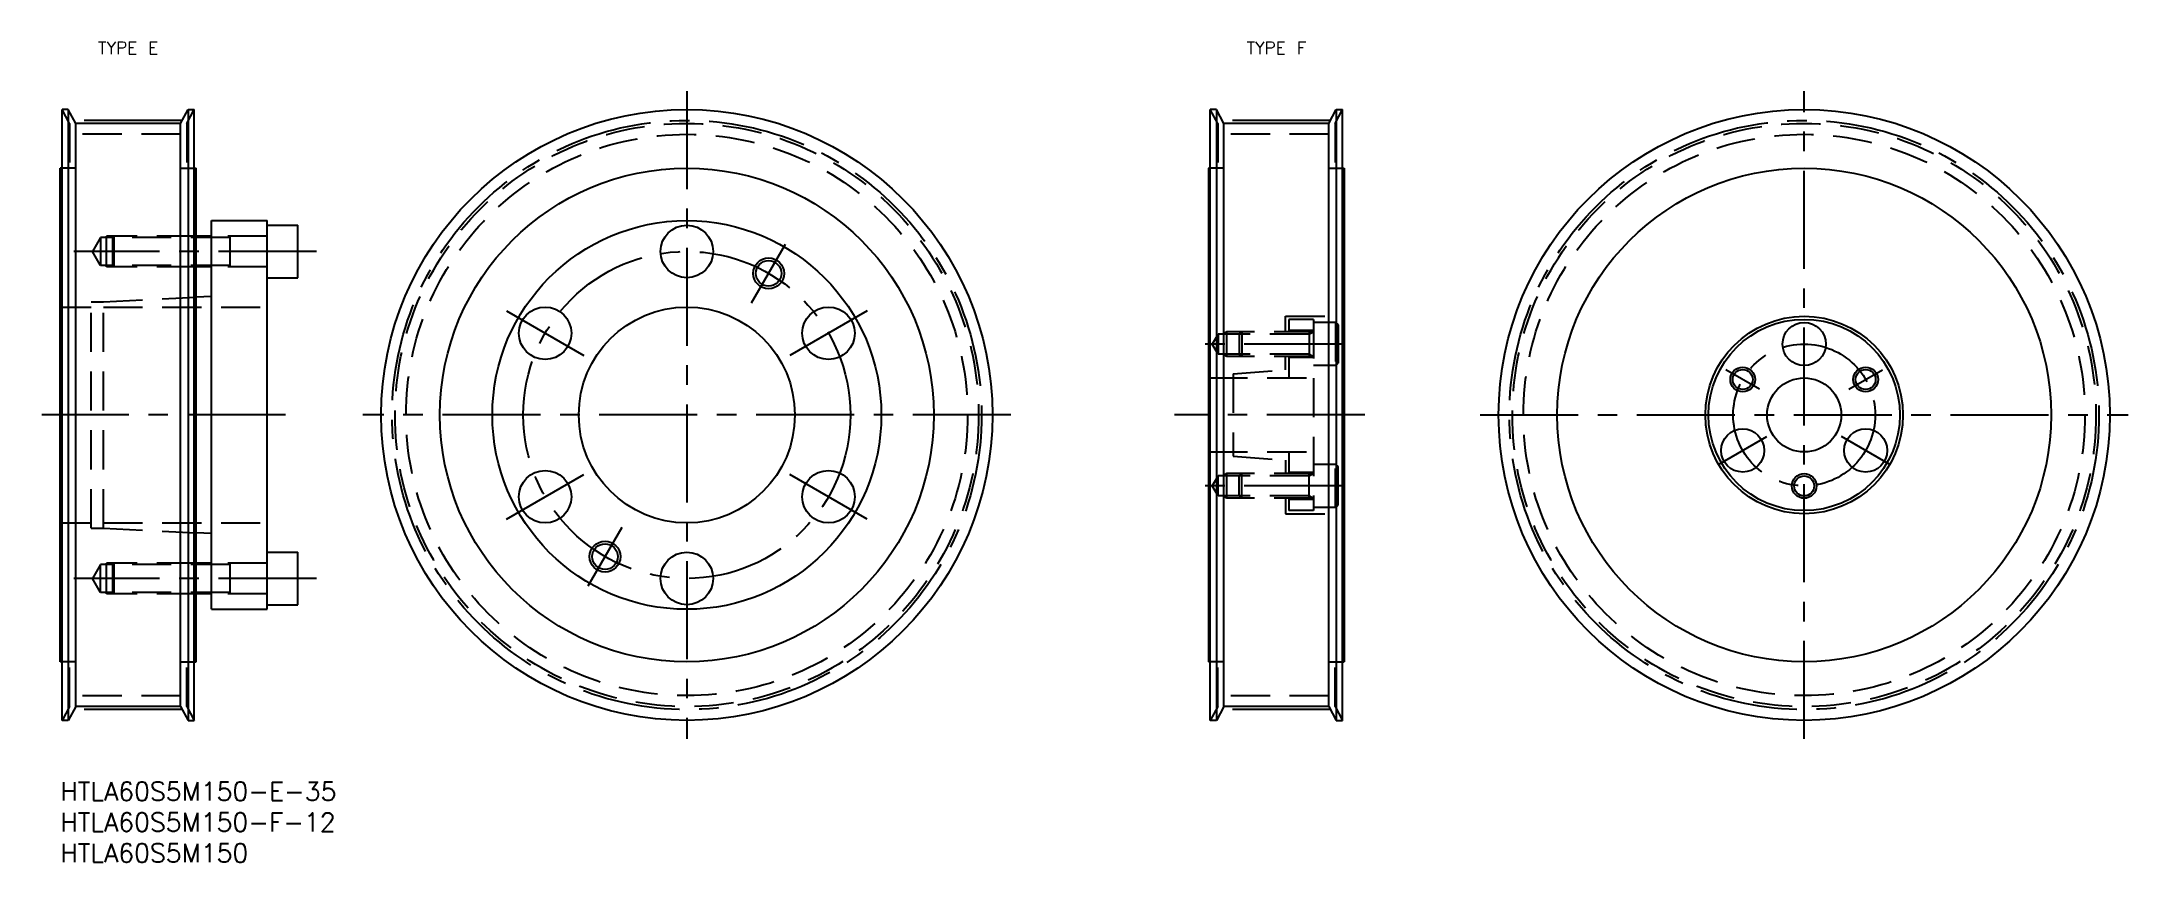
# Model space of a CAD drawing. Extents: x -3 to 335, y -13 to 120.
import ezdxf
from ezdxf.enums import TextEntityAlignment as Align

# ---------------------------------------------------------------- set-up
doc = ezdxf.new("R2010")
doc.units = 0
doc.header["$LTSCALE"] = 0.5
doc.linetypes.add('CENTER', pattern=[50.8, 31.75, -6.35, 6.35, -6.35])
doc.linetypes.add('DASHED', pattern=[19.05, 12.7, -6.35])
for name, color, linetype in [('MSM_CENTER', 1, 'CENTER'), ('MSM_CONTINUOUS', 7, 'CONTINUOUS'), ('MSM_DASHED', 4, 'DASHED'), ('MSM_NARROW', 5, 'CONTINUOUS'), ('MSM_PART_NUMBER', 7, 'CONTINUOUS')]:
    doc.layers.add(name, color=color, linetype=linetype)
doc.styles.add('MISUMI', font='txt.shx')
doc.styles.get("Standard").update_dxf_attribs({"font": 'txt.shx', "height": 3, "bigfont": 'bigfont.shx'})

# ---------------------------------------------------------------- blocks, each defined once
blk = doc.blocks.new('*U2')
at = {"layer": 'MSM_PART_NUMBER'}
blk.add_text('HTLA60S5M150-E-35', height=3, dxfattribs=at).set_placement((0, -3))
blk = doc.blocks.new('*U4')
at = {"layer": 'MSM_PART_NUMBER'}
blk.add_text('HTLA60S5M150-F-12', height=3, dxfattribs=at).set_placement((0, -8))
blk = doc.blocks.new('*U5')
at = {"layer": 'MSM_PART_NUMBER'}
blk.add_text('HTLA60S5M150', height=3, dxfattribs=at).set_placement((0, -13))

msp = doc.modelspace()

# ---------------------------------------------------------------- linework, layer by layer
at = {"layer": 'MSM_CENTER'}
for p, q in [((101.5, 112), (101.5, 7)), ((282.5, 7), (282.5, 112)), ((19.76, 107.24), (2.24, 107.24)), ((205.76, 107.24), (188.24, 107.24)), ((41.5, 86), (2.2, 86)), ((112, 77.69), (117.5, 87.21)), ((72.27, 76.37), (84.83, 69.12)), ((130.73, 76.37), (118.17, 69.12)), ((207.68, 71), (184.55, 71)), ((275.25, 63.69), (269.83, 66.81)), ((289.75, 63.69), (295.17, 66.81)), ((36.5, 59.5), (-3, 59.5)), ((154, 59.5), (49, 59.5)), ((211.34, 59.5), (180.51, 59.5)), ((230, 59.5), (335, 59.5)), ((268.64, 51.5), (276.44, 56)), ((296.36, 51.5), (288.56, 56)), ((72.27, 42.62), (84.83, 49.87)), ((130.73, 42.62), (118.17, 49.87)), ((207.68, 48), (184.55, 48)), ((85.5, 31.79), (91, 41.31)), ((41.5, 33), (2.2, 33)), ((19.76, 11.75), (2.24, 11.75)), ((205.76, 11.75), (188.24, 11.75))]:
    msp.add_line(p, q, dxfattribs=at)
for centre, radius in [((101.5, 59.5), 47.74), ((282.5, 59.5), 47.74), ((101.5, 59.5), 26.5), ((282.5, 59.5), 11.5)]:
    msp.add_circle(centre, radius, dxfattribs=at)
at = {"layer": 'MSM_CONTINUOUS'}
for p, q in [((0.3, 10), (0.3, 109)), ((1.3, 109), (0.3, 109)), ((1.3, 109), (1.3, 10)), ((2.5, 106.76), (1.3, 109)), ((19.5, 106.76), (20.7, 109)), ((20.7, 109), (20.7, 10)), ((20.7, 109), (21.7, 109)), ((21.7, 10), (21.7, 109)), ((186.3, 10), (186.3, 109)), ((187.3, 109), (186.3, 109)), ((187.3, 109), (187.3, 10)), ((188.5, 106.76), (187.3, 109)), ((205.5, 106.76), (206.7, 109)), ((206.7, 109), (206.7, 10)), ((206.7, 109), (207.7, 109)), ((207.7, 10), (207.7, 109)), ((2.5, 12.23), (2.5, 106.76)), ((19.5, 106.76), (2.5, 106.76)), ((19.5, 12.23), (19.5, 106.76)), ((188.5, 12.23), (188.5, 106.76)), ((205.5, 106.76), (188.5, 106.76)), ((205.5, 12.23), (205.5, 106.76)), ((0, 19.5), (0, 99.5)), ((0.3, 99.5), (0, 99.5)), ((21.7, 99.5), (22, 99.5)), ((22, 19.5), (22, 99.5)), ((186, 99.5), (186, 19.5)), ((186.3, 99.5), (186, 99.5)), ((207.7, 99.5), (208, 99.5)), ((208, 99.5), (208, 19.5)), ((24.5, 88.5), (22, 88.5)), ((24.5, 91), (33.5, 91)), ((24.5, 28), (24.5, 91)), ((33.5, 28), (33.5, 91)), ((33.5, 90.25), (38.5, 90.25)), ((38.5, 81.75), (38.5, 90.25)), ((24.5, 83.5), (22, 83.5)), ((33.5, 81.75), (38.5, 81.75)), ((24.5, 78.7), (22, 78.58)), ((24.5, 40.3), (22, 40.42)), ((33.5, 37.25), (38.5, 37.25)), ((38.5, 28.75), (38.5, 37.25)), ((24.5, 35.5), (22, 35.5)), ((24.5, 30.5), (22, 30.5)), ((24.5, 28), (33.5, 28)), ((33.5, 28.75), (38.5, 28.75)), ((0.3, 19.5), (0, 19.5)), ((21.7, 19.5), (22, 19.5)), ((186.3, 19.5), (186, 19.5)), ((207.7, 19.5), (208, 19.5)), ((2.5, 12.23), (1.3, 10)), ((19.5, 12.23), (2.5, 12.23)), ((19.5, 12.23), (20.7, 10)), ((188.5, 12.23), (187.3, 10)), ((205.5, 12.23), (188.5, 12.23)), ((205.5, 12.23), (206.7, 10)), ((1.3, 10), (0.3, 10)), ((20.7, 10), (21.7, 10)), ((187.3, 10), (186.3, 10)), ((206.7, 10), (207.7, 10))]:
    msp.add_line(p, q, dxfattribs=at)
for centre, radius in [((101.5, 59.5), 49.5), ((282.5, 59.5), 49.5), ((101.5, 59.5), 40), ((282.5, 59.5), 40), ((101.5, 59.5), 31.5), ((101.5, 86), 4.25), ((114.75, 82.45), 2.07), ((78.55, 72.75), 4.25), ((101.5, 59.5), 17.5), ((124.45, 72.75), 4.25), ((282.5, 59.5), 16), ((282.5, 59.5), 15.5), ((282.5, 71), 3.5), ((272.54, 65.25), 1.62), ((282.5, 59.5), 6), ((292.46, 65.25), 1.62), ((272.54, 53.75), 3.5), ((292.46, 53.75), 3.5), ((78.55, 46.25), 4.25), ((124.45, 46.25), 4.25), ((282.5, 48), 1.62), ((88.25, 36.55), 2.07), ((101.5, 33), 4.25)]:
    msp.add_circle(centre, radius, dxfattribs=at)
at = {"layer": 'MSM_DASHED'}
for p, q in [((1.5, 106.76), (0.3, 109)), ((20.5, 106.76), (21.7, 109)), ((187.5, 106.76), (186.3, 109)), ((206.5, 106.76), (207.7, 109)), ((1.5, 106.76), (1.5, 99.5)), ((19.5, 104.99), (2.5, 104.99)), ((20.5, 106.76), (20.5, 99.5)), ((187.5, 106.76), (187.5, 99.5)), ((205.5, 104.99), (188.5, 104.99)), ((206.5, 106.76), (206.5, 99.5)), ((2.5, 99.5), (0.3, 99.5)), ((19.5, 99.5), (21.7, 99.5)), ((188.5, 99.5), (186.3, 99.5)), ((205.5, 99.5), (207.7, 99.5)), ((6.5, 88.25), (5.2, 86)), ((6.5, 88.25), (6.5, 83.75)), ((27.5, 88.25), (6.5, 88.25)), ((7.5, 83.5), (7.5, 88.5)), ((22, 88.5), (7.5, 88.5)), ((8.75, 88.5), (8.5, 88.25)), ((8.5, 83.75), (8.5, 88.25)), ((8.75, 83.5), (8.75, 88.5)), ((33.5, 88.5), (24.5, 88.5)), ((27.5, 83.5), (27.5, 88.5)), ((6.5, 83.75), (5.2, 86)), ((27.5, 83.75), (6.5, 83.75)), ((22, 83.5), (7.5, 83.5)), ((8.75, 83.5), (8.5, 83.75)), ((33.5, 83.5), (24.5, 83.5)), ((5, 41.15), (5, 77.85)), ((5, 77.85), (7, 77.85)), ((7, 77.85), (22, 78.58)), ((7, 41.15), (7, 77.85)), ((0, 77), (5, 77)), ((7, 77), (33.5, 77)), ((198.5, 75.5), (208, 75.5)), ((198.5, 73), (198.5, 75.5)), ((203, 75), (199, 75)), ((199, 75), (199, 73)), ((203, 75), (203, 44)), ((206.6, 74.5), (203, 74.5)), ((206.6, 74.5), (206.6, 67.5)), ((206.6, 74.5), (207, 74.1)), ((187.55, 72.62), (186.61, 71)), ((187.55, 69.38), (186.61, 71)), ((187.55, 72.62), (187.55, 69.38)), ((202.3, 72.62), (187.55, 72.62)), ((189, 73), (188.34, 72.62)), ((189, 69), (189, 73)), ((203, 73), (189, 73)), ((191, 72.62), (191.38, 73)), ((191, 72.62), (191, 69.38)), ((191.38, 73), (191.38, 69)), ((203, 73.2), (199, 73.2)), ((202.3, 73), (202.3, 69)), ((202.3, 72.62), (202.96, 73)), ((207, 74.1), (207, 67.9)), ((202.3, 69.38), (187.55, 69.38)), ((189, 69), (188.34, 69.38)), ((203, 69), (189, 69)), ((191.38, 69), (191, 69.38)), ((198.5, 66.84), (198.5, 69)), ((199, 69), (199, 65.5)), ((203, 68.8), (199, 68.8)), ((202.3, 69.38), (202.96, 69)), ((206.6, 67.5), (207, 67.9)), ((186, 65.5), (203, 65.5)), ((190, 66.19), (199, 66.87)), ((190, 66.19), (190, 52.81)), ((206.6, 67.5), (203, 67.5)), ((186, 53.5), (203, 53.5)), ((190, 52.81), (199, 52.12)), ((198.5, 52.16), (198.5, 50)), ((199, 53.5), (199, 50)), ((206.6, 51.5), (203, 51.5)), ((206.6, 44.5), (206.6, 51.5)), ((206.6, 51.5), (207, 51.1)), ((207, 44.9), (207, 51.1)), ((187.55, 49.62), (186.61, 48)), ((187.55, 46.38), (186.61, 48)), ((187.55, 46.38), (187.55, 49.62)), ((202.3, 49.62), (187.55, 49.62)), ((189, 50), (188.34, 49.62)), ((189, 46), (189, 50)), ((203, 50), (189, 50)), ((191.38, 50), (191, 49.62)), ((191, 46.38), (191, 49.62)), ((191.38, 46), (191.38, 50)), ((203, 50.2), (199, 50.2)), ((202.3, 46), (202.3, 50)), ((202.3, 49.62), (202.96, 50)), ((202.3, 46.38), (187.55, 46.38)), ((189, 46), (188.34, 46.38)), ((203, 46), (189, 46)), ((191, 46.38), (191.38, 46)), ((198.5, 46), (198.5, 43.5)), ((199, 46), (199, 44)), ((203, 45.8), (199, 45.8)), ((203, 44), (199, 44)), ((202.3, 46.38), (202.96, 46)), ((206.6, 44.5), (203, 44.5)), ((206.6, 44.5), (207, 44.9)), ((0, 42), (5, 42)), ((5, 41.15), (7, 41.15)), ((7, 42), (33.5, 42)), ((7, 41.15), (22, 40.42)), ((198.5, 43.5), (208, 43.5)), ((6.5, 35.25), (5.2, 33)), ((27.5, 35.25), (6.5, 35.25)), ((6.5, 30.75), (6.5, 35.25)), ((7.5, 30.5), (7.5, 35.5)), ((22, 35.5), (7.5, 35.5)), ((8.75, 35.5), (8.5, 35.25)), ((8.5, 30.75), (8.5, 35.25)), ((8.75, 30.5), (8.75, 35.5)), ((33.5, 35.5), (24.5, 35.5)), ((27.5, 30.5), (27.5, 35.5)), ((6.5, 30.75), (5.2, 33)), ((27.5, 30.75), (6.5, 30.75)), ((22, 30.5), (7.5, 30.5)), ((8.75, 30.5), (8.5, 30.75)), ((33.5, 30.5), (24.5, 30.5)), ((2.5, 19.5), (0.3, 19.5)), ((1.5, 12.23), (1.5, 19.5)), ((19.5, 19.5), (21.7, 19.5)), ((20.5, 12.23), (20.5, 19.5)), ((188.5, 19.5), (186.3, 19.5)), ((187.5, 12.23), (187.5, 19.5)), ((205.5, 19.5), (207.7, 19.5)), ((206.5, 12.23), (206.5, 19.5)), ((19.5, 14), (2.5, 14)), ((205.5, 14), (188.5, 14)), ((1.5, 12.23), (0.3, 10)), ((20.5, 12.23), (21.7, 10)), ((187.5, 12.23), (186.3, 10)), ((206.5, 12.23), (207.7, 10))]:
    msp.add_line(p, q, dxfattribs=at)
for centre, radius in [((101.5, 59.5), 47.27), ((101.5, 59.5), 45.49), ((282.5, 59.5), 47.27), ((282.5, 59.5), 45.49)]:
    msp.add_circle(centre, radius, dxfattribs=at)
at = {"layer": 'MSM_NARROW'}
for centre, radius in [((114.75, 82.45), 2.5), ((272.54, 65.25), 2), ((292.46, 65.25), 2), ((282.5, 48), 2), ((88.25, 36.55), 2.5)]:
    msp.add_circle(centre, radius, dxfattribs=at)

# ---------------------------------------------------------------- block references
at = {"layer": 'MSM_CONTINUOUS'}
for name in ['*U2', '*U4', '*U5']:
    msp.add_blockref(name, (0, 0), dxfattribs=at)

# ---------------------------------------------------------------- texts
at = {"layer": 'MSM_PART_NUMBER', "style": 'MISUMI'}
for s, p in [('TYPE E', (11, 119)), ('TYPE F', (197, 119))]:
    msp.add_text(s, height=2, dxfattribs=at).set_placement(p, align=Align.MIDDLE_CENTER)

doc.saveas('drawing.dxf')
